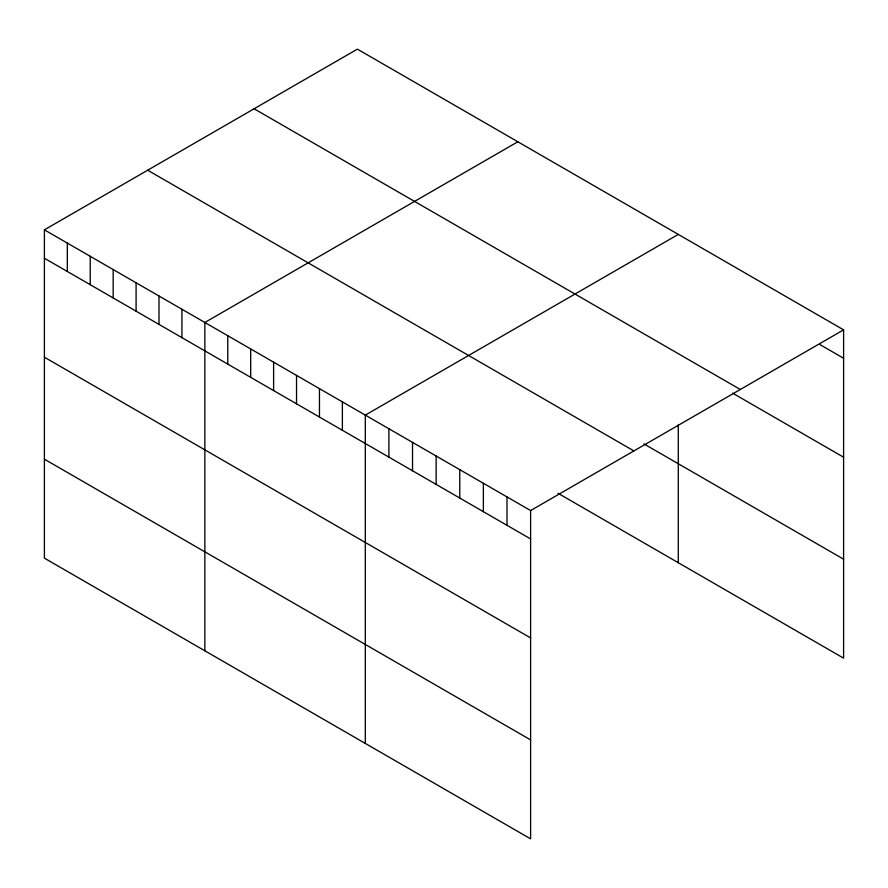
<?xml version="1.0" encoding="UTF-8"?>
<svg xmlns="http://www.w3.org/2000/svg" width="888" height="888" viewBox="0 0 888 888"><rect width="100%" height="100%" fill="white"/><g stroke="black" fill="none" stroke-linecap="round" stroke-linejoin="round"><path stroke-width="1.33" d="M44.4 229.848L530.613 510.556L530.613 838.86L44.4 558.152L44.4 229.848L357.387 49.14L843.6 329.848L843.6 658.152L557.953 493.24M517.837 141.78L204.851 322.477L204.851 650.782M678.288 234.41L365.301 415.118L365.301 743.411M530.613 510.556L843.6 329.848M819.979 344.611L843.6 358.253M254.101 108.769L740.315 389.488M732.611 393.14L843.6 457.22M643.911 443.889L843.6 559.185M147.686 170.219L633.899 450.926M44.4 258.242L530.613 538.949M44.4 357.209L530.613 637.917M44.4 459.185L530.613 739.893M678.288 424.83L678.288 562.715M506.993 496.925L506.993 525.319M483.372 483.283L483.372 511.688M459.762 469.652L459.762 498.046M436.141 456.021L436.141 484.415M412.531 442.379L412.531 470.784M388.911 428.749L388.911 457.142M342.38 401.876L342.38 430.28M319.458 388.644L319.458 417.049M296.536 375.413L296.536 403.807M273.615 362.182L273.615 390.576M250.694 348.951L250.694 377.345M227.772 335.708L227.772 364.113M181.929 309.246L181.929 337.64M159.008 296.015L159.008 324.409M136.086 282.784L136.086 311.177M113.165 269.541L113.165 297.946M90.243 256.31L90.243 284.715M67.322 243.079L67.322 271.473"/></g></svg>
